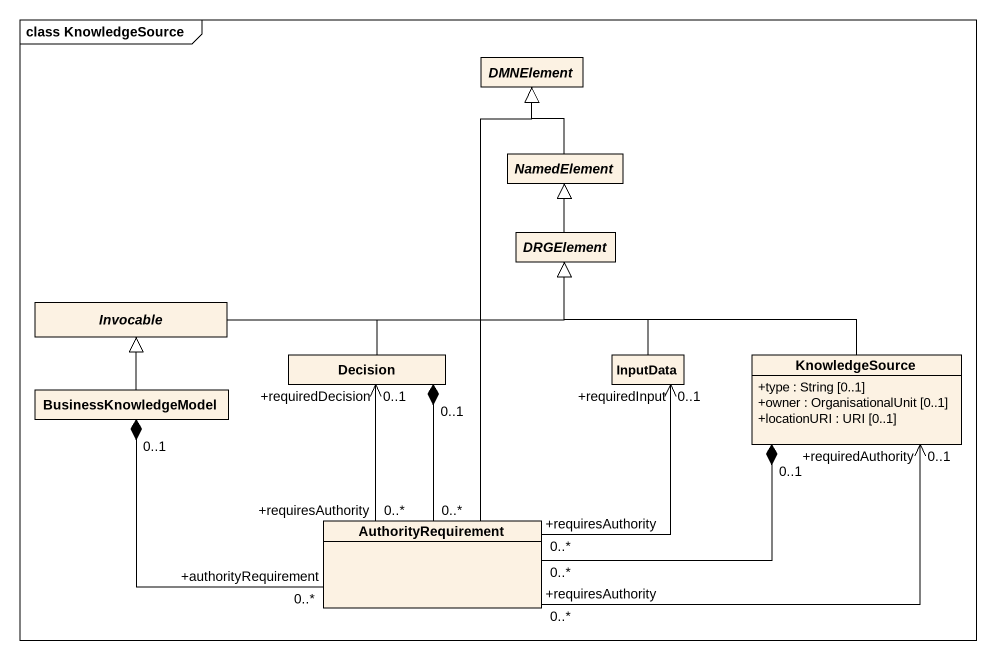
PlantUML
@startuml
mainframe class KnowledgeSource
hide circle
hide empty members
skinparam classAttributeIconSize 0
abstract class DMNElement
abstract class NamedElement
abstract class DRGElement
abstract class Invocable
class Decision
class InputData
class KnowledgeSource {
  +type : String [0..1]
  +owner : OrganisationalUnit [0..1]
  +locationURI : URI [0..1]
}
class BusinessKnowledgeModel
class AuthorityRequirement
NamedElement -up-|> DMNElement
DRGElement -up-|> NamedElement
Invocable -right-|> DRGElement
Decision -up-|> DRGElement
Decision "0..1" *-- "0..*" AuthorityRequirement
InputData -up-|> DRGElement
KnowledgeSource -left-|> DRGElement
KnowledgeSource "0..1" *-left- "0..*" AuthorityRequirement
BusinessKnowledgeModel -up-|> Invocable
BusinessKnowledgeModel "0..1" *-right- "0..*\n+authorityRequirement" AuthorityRequirement
AuthorityRequirement -up-|> DMNElement
AuthorityRequirement "+requiresAuthority\n0..*" -up-> "+requiredDecision\n0..1" Decision
AuthorityRequirement "+requiresAuthority\n0..*" -up-> "+requiredInput\n0..1" InputData
AuthorityRequirement "+requiresAuthority\n0..*" -right-> "+requiredAuthority\n0..1" KnowledgeSource
@enduml
